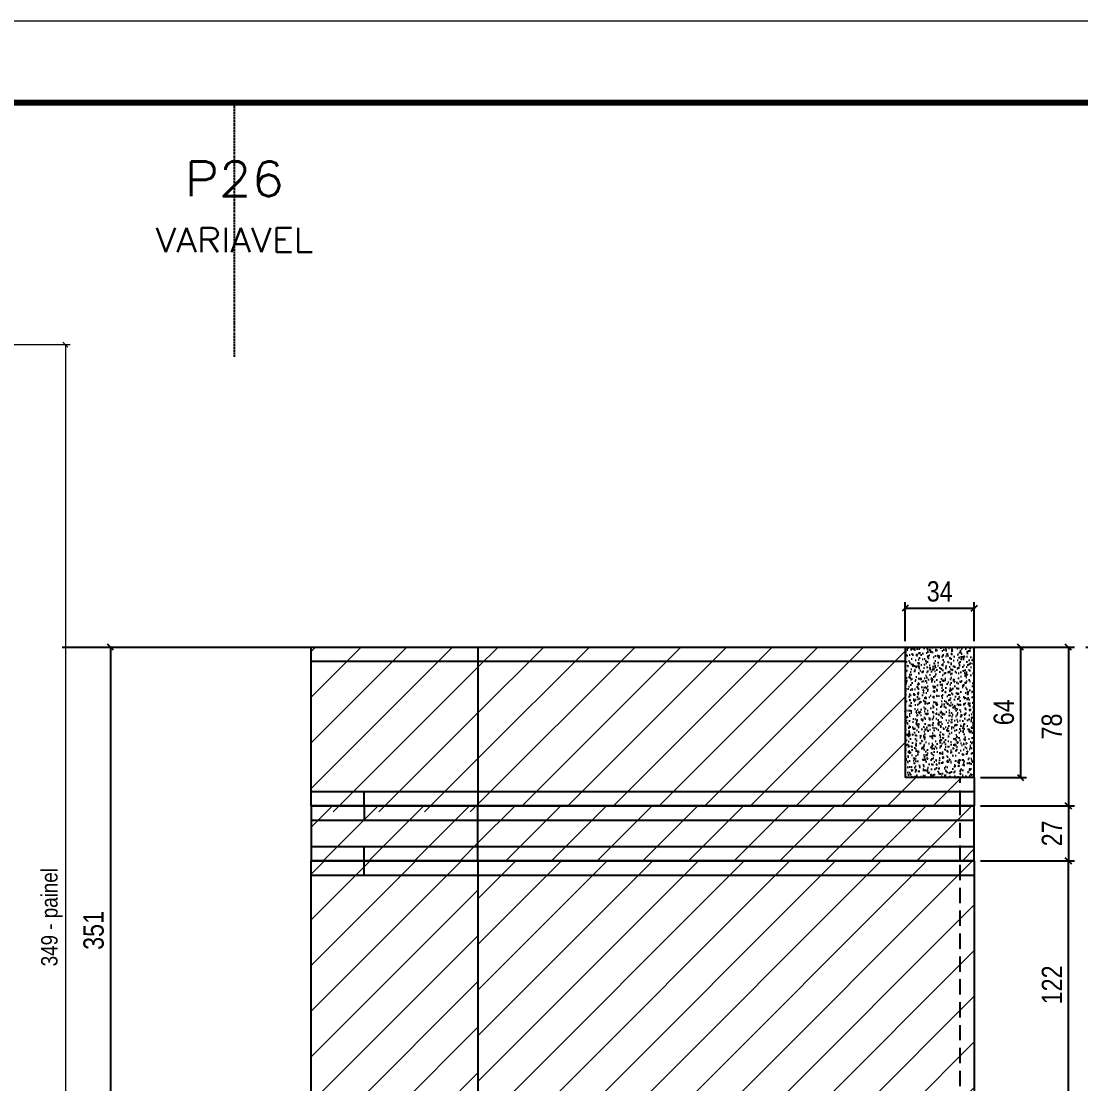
# Model space of a CAD drawing. Extents: x 28748 to 35002, y 14885 to 43501.
# Drawn here: x 32346 to 32867, y 40681 to 41204 of the extents above; entities that cross this region are included whole.
import ezdxf
from ezdxf.enums import TextEntityAlignment as Align

# ---------------------------------------------------------------- set-up
doc = ezdxf.new("R2010")
doc.units = 0
for name, pattern in [('DASHED', [0.75, 0.5, -0.25]), ('DIVIDE2', [0.625, 0.25, -0.125, 0, -0.125, 0, -0.125]), ('HIDDEN', [0.375, 0.25, -0.125])]:
    doc.linetypes.add(name, pattern=pattern)
for name, color, linetype in [('COTA', 241, 'Continuous'), ('Nível', 160, 'Continuous'), ('Painéis', 200, 'Continuous'), ('SARR_2.2x7', 40, 'Continuous'), ('Sarrafo de Pressão', 42, 'HIDDEN'), ('Texto de Titulo', 7, 'Continuous'), ('Texto Qtd Sarr', 242, 'Continuous')]:
    doc.layers.add(name, color=color, linetype=linetype)
for name, color, linetype, lineweight in [('Folhas', 255, 'Continuous', 9), ('Hachura', 251, 'Continuous', 9), ('Madeira', 126, 'Continuous', 18), ('SARRAFO DE PRESSAO', 251, 'DASHED', 9), ('Texto Seção', 7, 'Continuous', 15)]:
    doc.layers.add(name, color=color, linetype=linetype, lineweight=lineweight)
doc.styles.add('COTA TECNICA', font='techl___.ttf', dxfattribs={"height": 10})
doc.styles.add('COTA TECNICA 2X', font='techl___.ttf', dxfattribs={"height": 10})
doc.styles.add('ROMANS', font='romans.shx')
doc.dimstyles.new('PAINEL', dxfattribs={"dimtxt": 10, "dimasz": 3, "dimexe": 3, "dimexo": 3, "dimgap": 3, "dimtad": 1, "dimdec": 1, "dimzin": 12, "dimdsep": 46, "dimtxsty": 'COTA TECNICA', "dimblk1": 'OBLIQUE', "dimblk2": 'OBLIQUE', "dimsah": 1, "dimcen": 0.9, "dimclrd": 4, "dimclre": 4, "dimclrt": 240, "dimadec": 1, "dimazin": 3, "dimtfac": 1, "dimtdec": 1, "dimtmove": 0, "dimatfit": 3, "dimfxl": 1, "dimtolj": 1, "dimtzin": 12, "dimarcsym": 0})
doc.dimstyles.new('SECAO PILAR', dxfattribs={"dimtxt": 10, "dimasz": 3, "dimexe": 3, "dimexo": 3, "dimgap": 3, "dimtad": 1, "dimdec": 1, "dimlfac": 0.5, "dimzin": 12, "dimdsep": 46, "dimtxsty": 'COTA TECNICA 2X', "dimblk1": 'OBLIQUE', "dimblk2": 'OBLIQUE', "dimsah": 1, "dimcen": 0.9, "dimclrd": 256, "dimclre": 256, "dimclrt": 256, "dimadec": 1, "dimazin": 3, "dimtfac": 1, "dimtdec": 1, "dimtmove": 0, "dimatfit": 3, "dimfxl": 1, "dimtolj": 1, "dimtzin": 12, "dimarcsym": 0})
pattern_1 = [(45, (-100272.658, 8284.539), (-11.2253202, 11.2253202), [])]
pattern_2 = [(45, (-4e-12, -78), (-11.22532, 11.22532), [])]

# ---------------------------------------------------------------- blocks, each defined once
blk = doc.blocks.new('9999999999')
at = {"layer": 'Folhas'}
blk.add_lwpolyline([(98138.98, 34190.21), (99623.98, 34190.21), (99623.98, 35240.21), (98138.98, 35240.21)], close=True, dxfattribs=at)
at = {"layer": 'Folhas', "color": 30, "const_width": 3}
blk.add_lwpolyline([(98213.98, 34230.21), (99583.98, 34230.21), (99583.98, 35200.21), (98213.98, 35200.21)], close=True, dxfattribs=at)
blk = doc.blocks.new('titulo1')
at = {"layer": 'Defpoints', "color": 252, "linetype": 'HIDDEN', "ltscale": 2}
blk.add_line((0, 0), (0, 125), dxfattribs=at)
at = {"layer": 'Defpoints', "style": 'ROMANS', "oblique": 15}
blk.add_attdef('FOLHA', text='', height=10, dxfattribs=at).set_placement((0, 15.58), align=Align.MIDDLE_CENTER)
at = {"layer": 'Texto Qtd Sarr', "color": 3, "style": 'ROMANS', "oblique": 15}
for tag, height, p in [('TITULO', 17, (0, 71.45)), ('SEÇÃO', 12, (0, 41.55))]:
    blk.add_attdef(tag, text='', height=height, dxfattribs=at).set_placement(p, align=Align.MIDDLE_CENTER)
blk = doc.blocks.new('_Oblique')
at = {"color": 0, "linetype": 'ByBlock', "lineweight": -2}
blk.add_line((-0.5, -0.5), (0.5, 0.5), dxfattribs=at)
blk = doc.blocks.new('*D1478')
at = {"layer": 'COTA', "color": 4, "linetype": 'ByBlock', "lineweight": -2, "transparency": 16777216}
for p, q in [((32371.08, 40895.88), (32393.22, 40895.88)), ((32390.22, 40895.88), (32390.22, 40544.88)), ((32369.5, 40544.88), (32393.22, 40544.88))]:
    blk.add_line(p, q, dxfattribs=at)
at = {"layer": 'Defpoints', "color": 0, "linetype": 'ByBlock', "transparency": 16777216}
for p in [(32368.08, 40895.88), (32366.5, 40544.88), (32390.22, 40544.88)]:
    blk.add_point(p, dxfattribs=at)
at = {"layer": 'COTA', "color": 4, "linetype": 'ByBlock', "lineweight": -2, "transparency": 16777216, "xscale": 3, "yscale": 3, "zscale": 3}
for p, rotation in [((32390.22, 40895.88), 90), ((32390.22, 40544.88), 270)]:
    blk.add_blockref('_Oblique', p, dxfattribs=dict(at, rotation=rotation))
at = {"layer": 'COTA', "color": 240, "linetype": 'ByBlock', "transparency": 16777216, "insert": (32382, 40756.66), "char_height": 10, "attachment_point": 5, "rotation": 90, "style": 'COTA TECNICA'}
blk.add_mtext('\\A1;351', dxfattribs=at)
blk = doc.blocks.new('*D248')
at = {"layer": 'COTA', "color": 4, "linetype": 'ByBlock', "lineweight": -2, "transparency": 16777216}
for p, q in [((32817.92, 40790.88), (32864.16, 40790.88)), ((32861.16, 40668.88), (32861.16, 40790.88)), ((32817.92, 40668.88), (32864.16, 40668.88))]:
    blk.add_line(p, q, dxfattribs=at)
at = {"layer": 'Defpoints', "color": 0, "linetype": 'ByBlock', "transparency": 16777216}
for p in [(32814.92, 40790.88), (32861.16, 40790.88), (32814.92, 40668.88)]:
    blk.add_point(p, dxfattribs=at)
at = {"layer": 'COTA', "color": 4, "linetype": 'ByBlock', "lineweight": -2, "transparency": 16777216, "xscale": 3, "yscale": 3, "zscale": 3}
for p, rotation in [((32861.16, 40790.88), 90), ((32861.16, 40668.88), 270)]:
    blk.add_blockref('_Oblique', p, dxfattribs=dict(at, rotation=rotation))
at = {"layer": 'COTA', "color": 240, "linetype": 'ByBlock', "transparency": 16777216, "insert": (32853.1, 40729.88), "char_height": 10, "attachment_point": 5, "rotation": 90, "style": 'COTA TECNICA'}
blk.add_mtext('\\A1;122', dxfattribs=at)
blk = doc.blocks.new('*D249')
at = {"layer": 'COTA', "color": 4, "linetype": 'ByBlock', "lineweight": -2, "transparency": 16777216}
for p, q in [((32817.92, 40895.88), (32864.16, 40895.88)), ((32861.16, 40895.88), (32861.16, 40817.88)), ((32817.92, 40817.88), (32864.16, 40817.88))]:
    blk.add_line(p, q, dxfattribs=at)
at = {"layer": 'Defpoints', "color": 0, "linetype": 'ByBlock', "transparency": 16777216}
for p in [(32814.92, 40895.88), (32814.92, 40817.88), (32861.16, 40817.88)]:
    blk.add_point(p, dxfattribs=at)
at = {"layer": 'COTA', "color": 4, "linetype": 'ByBlock', "lineweight": -2, "transparency": 16777216, "xscale": 3, "yscale": 3, "zscale": 3}
for p, rotation in [((32861.16, 40895.88), 90), ((32861.16, 40817.88), 270)]:
    blk.add_blockref('_Oblique', p, dxfattribs=dict(at, rotation=rotation))
at = {"layer": 'COTA', "color": 240, "linetype": 'ByBlock', "transparency": 16777216, "insert": (32853.06, 40856.88), "char_height": 10, "attachment_point": 5, "rotation": 90, "style": 'COTA TECNICA'}
blk.add_mtext('\\A1;78', dxfattribs=at)
blk = doc.blocks.new('*D90')
at = {"layer": 'COTA', "lineweight": -2, "transparency": 16777216}
for p, q in [((127524.96, 30791.79), (127704.06, 30791.79)), ((127701.06, 30791.79), (127701.06, 30093.79)), ((127524.96, 30093.79), (127704.06, 30093.79))]:
    blk.add_line(p, q, dxfattribs=at)
at = {"layer": 'Defpoints', "color": 0, "transparency": 16777216}
for p in [(127521.96, 30791.79), (127521.96, 30093.79), (127701.06, 30093.79)]:
    blk.add_point(p, dxfattribs=at)
at = {"layer": 'COTA', "lineweight": -2, "transparency": 16777216, "xscale": 3, "yscale": 3, "zscale": 3}
for p, rotation in [((127701.06, 30791.79), 90), ((127701.06, 30093.79), 270)]:
    blk.add_blockref('_Oblique', p, dxfattribs=dict(at, rotation=rotation))
at = {"layer": 'COTA', "transparency": 16777216, "insert": (127692.81, 30442.79), "char_height": 10, "attachment_point": 5, "rotation": 90, "style": 'COTA TECNICA 2X'}
blk.add_mtext('\\A1;349 - painel', dxfattribs=at)
blk = doc.blocks.new('*D2260')
at = {"layer": 'COTA', "color": 4, "lineweight": -2, "transparency": 16777216}
for p, q in [((32817.92, 40817.88), (32864.16, 40817.88)), ((32861.16, 40817.88), (32861.16, 40790.88)), ((32817.92, 40790.88), (32864.16, 40790.88))]:
    blk.add_line(p, q, dxfattribs=at)
at = {"layer": 'Defpoints', "color": 0, "transparency": 16777216}
for p in [(32814.92, 40817.88), (32814.92, 40790.88), (32861.16, 40790.88)]:
    blk.add_point(p, dxfattribs=at)
at = {"layer": 'COTA', "color": 4, "lineweight": -2, "transparency": 16777216, "xscale": 3, "yscale": 3, "zscale": 3}
for p, rotation in [((32861.16, 40817.88), 90), ((32861.16, 40790.88), 270)]:
    blk.add_blockref('_Oblique', p, dxfattribs=dict(at, rotation=rotation))
at = {"layer": 'COTA', "color": 240, "transparency": 16777216, "insert": (32853.08, 40804.38), "char_height": 10, "attachment_point": 5, "rotation": 90, "style": 'COTA TECNICA'}
blk.add_mtext('\\A1;27', dxfattribs=at)
blk = doc.blocks.new('*D2309')
at = {"layer": 'COTA', "color": 4, "lineweight": -2, "transparency": 16777216}
for p, q in [((32817.92, 40895.88), (32840.58, 40895.88)), ((32837.58, 40895.88), (32837.58, 40831.88)), ((32817.92, 40831.88), (32840.58, 40831.88))]:
    blk.add_line(p, q, dxfattribs=at)
at = {"layer": 'Defpoints', "color": 0, "transparency": 16777216}
for p in [(32814.92, 40895.88), (32814.92, 40831.88), (32837.58, 40831.88)]:
    blk.add_point(p, dxfattribs=at)
at = {"layer": 'COTA', "color": 4, "lineweight": -2, "transparency": 16777216, "xscale": 3, "yscale": 3, "zscale": 3}
for p, rotation in [((32837.58, 40895.88), 90), ((32837.58, 40831.88), 270)]:
    blk.add_blockref('_Oblique', p, dxfattribs=dict(at, rotation=rotation))
at = {"layer": 'COTA', "color": 240, "transparency": 16777216, "insert": (32829.48, 40863.88), "char_height": 10, "attachment_point": 5, "rotation": 90, "style": 'COTA TECNICA'}
blk.add_mtext('\\A1;64', dxfattribs=at)
blk = doc.blocks.new('*D2310')
at = {"layer": 'COTA', "color": 4, "lineweight": -2, "transparency": 16777216}
for p, q in [((32780.92, 40898.88), (32780.92, 40918.03)), ((32814.92, 40898.88), (32814.92, 40918.03)), ((32780.92, 40915.03), (32814.92, 40915.03))]:
    blk.add_line(p, q, dxfattribs=at)
at = {"layer": 'Defpoints', "color": 0, "transparency": 16777216}
for p in [(32814.92, 40915.03), (32780.92, 40895.88), (32814.92, 40895.88)]:
    blk.add_point(p, dxfattribs=at)
at = {"layer": 'COTA', "color": 4, "lineweight": -2, "transparency": 16777216, "xscale": 3, "yscale": 3, "zscale": 3, "rotation": 180}
blk.add_blockref('_Oblique', (32780.92, 40915.03), dxfattribs=at)
at = {"layer": 'COTA', "color": 4, "lineweight": -2, "transparency": 16777216, "xscale": 3, "yscale": 3, "zscale": 3}
blk.add_blockref('_Oblique', (32814.92, 40915.03), dxfattribs=at)
at = {"layer": 'COTA', "color": 240, "transparency": 16777216, "insert": (32797.92, 40923.25), "char_height": 10, "attachment_point": 5, "style": 'COTA TECNICA'}
blk.add_mtext('\\A1;34', dxfattribs=at)
blk = doc.blocks.new('SECAO 2')
at = {"layer": 'COTA'}
dim = blk.add_linear_dim(base=(127701.06, 30093.79), p1=(127521.96, 30791.79), p2=(127521.96, 30093.79), angle=90, text='<> - painel', dimstyle='SECAO PILAR', dxfattribs=at)
dim.commit()
dim.dimension.update_dxf_attribs({"geometry": '*D90', "text_midpoint": (127692.81, 30442.79)})

msp = doc.modelspace()

# ---------------------------------------------------------------- hatches: boundary and pattern name
at = {"layer": 'COTA', "linetype": 'ByBlock'}
h = msp.add_hatch(dxfattribs=at)
h.set_pattern_fill('AR-CONC', color=256, scale=0.03)
h.set_pattern_definition([(50, (-100272.658, 9393.1143), (5.46554007, -0.47817257), [0.5715, -6.2865]), (355, (-100272.658, 9393.1143), (-1.05730264, 5.73170536), [0.4572, -5.02921753]), (100.4514447, (-100272.2025, 9393.0745), (4.40823741, 5.25353256), [0.48570026, -5.34270734]), (46.1842, (-100272.658, 9394.638), (8.13237123, -1.26126984), [0.85725, -9.42975]), (96.6355576, (-100271.98, 9394.533), (7.122124, 7.42278374), [0.7285507, -8.01406824]), (351.184151, (-100272.658, 9394.638), (7.122124, 7.42278374), [0.685799, -7.54379196]), (21, (-100271.896, 9394.2573), (4.54843174, -3.06795595), [0.5715, -6.2865]), (326, (-100271.896, 9394.2573), (1.85406085, 5.52563898), [0.4572, -5.0292]), (71.451445, (-100271.517, 9394.0016), (6.40249258, 2.45768307), [0.48570026, -5.34269813]), (37.5, (-100272.658, 9393.1143), (0.092658098, 2.536651166), [0, -4.96824, 0, -5.1054, 0, -5.04825]), (7.5, (-100272.658, 9393.1143), (2.004589875, 3.005417245), [0, -2.91084, 0, -4.85394, 0, -1.92405]), (327.5, (-100274.3572, 9393.1143), (4.067717855, -0.17186232), [0, -1.905, 0, -5.9436, 0, -7.8867]), (317.5, (-100275.1192, 9393.1143), (4.44387544, 0.76279473), [0, -2.4765, 0, -3.94716, 0, -5.6007])])
h.paths.add_polyline_path([(32780.92, 40895.88), (32780.92, 40831.88), (32814.92, 40831.88), (32814.92, 40895.88)])
at = {"layer": 'Hachura', "linetype": 'ByBlock'}
h = msp.add_hatch(dxfattribs=at)
h.set_pattern_fill('ANSI31', color=256, scale=5)
h.set_pattern_definition(pattern_1)
h.paths.add_polyline_path([(32570.92, 40895.88), (32488.92, 40895.88), (32488.92, 40814.88), (32570.92, 40814.88)])
h = msp.add_hatch(dxfattribs=at)
h.set_pattern_fill('ANSI31', color=256, scale=5)
h.set_pattern_definition(pattern_1)
h.paths.add_polyline_path([(32780.92, 40895.88), (32570.92, 40895.88), (32570.92, 40817.88), (32814.92, 40817.88), (32814.92, 40831.88), (32780.92, 40831.88)])
at = {"layer": 'Hachura'}
h = msp.add_hatch(dxfattribs=at)
h.set_pattern_fill('ANSI31', color=256, scale=5)
h.set_pattern_definition(pattern_2)
h.paths.add_polyline_path([(32570.92, 40790.88), (32570.92, 40817.88), (32488.92, 40817.88), (32488.92, 40790.88)])
h = msp.add_hatch(dxfattribs=at)
h.set_pattern_fill('ANSI31', color=256, scale=5)
h.set_pattern_definition(pattern_2)
h.paths.add_polyline_path([(32814.92, 40790.88), (32814.92, 40817.88), (32570.92, 40817.88), (32570.92, 40790.88)])
at = {"layer": 'Hachura', "linetype": 'ByBlock'}
h = msp.add_hatch(dxfattribs=at)
h.set_pattern_fill('ANSI31', color=256, scale=5)
h.set_pattern_definition([(45, (25799.309, 30974.01), (-11.22532, 11.22532), [])])
h.paths.add_polyline_path([(32570.92, 40790.88), (32488.92, 40790.88), (32488.92, 40668.88), (32570.92, 40668.88)])
h = msp.add_hatch(dxfattribs=at)
h.set_pattern_fill('ANSI31', color=256, scale=5)
h.set_pattern_definition([(45, (-100272.658, 8260.539), (-11.2253202, 11.2253202), [])])
h.paths.add_polyline_path([(32814.92, 40790.88), (32570.92, 40790.88), (32570.92, 40668.88), (32814.92, 40668.88)])

# ---------------------------------------------------------------- linework, layer by layer
at = {"layer": 'COTA', "linetype": 'ByBlock'}
for p, q in [((32780.92, 40895.88), (32814.92, 40895.88)), ((32814.92, 40831.88), (32814.92, 40895.88)), ((32814.92, 40790.88), (32780.92, 40790.88))]:
    msp.add_line(p, q, dxfattribs=at)
at = {"layer": 'Nível', "color": 4, "linetype": 'DIVIDE2', "ltscale": 50}
msp.add_line((32366.5, 40895.88), (33376.84, 40895.88), dxfattribs=at)
at = {"layer": 'Painéis'}
for p, q in [((32366.5, 40895.88), (32780.92, 40895.88)), ((32488.92, 40817.88), (32488.92, 40895.88)), ((32780.92, 40895.88), (32780.92, 40831.88)), ((32814.92, 40831.88), (32814.92, 40817.88)), ((32488.92, 40817.88), (32814.92, 40817.88)), ((32814.92, 40817.88), (32488.92, 40817.88)), ((32814.92, 40817.88), (32488.92, 40817.88)), ((32814.92, 40817.88), (32488.92, 40817.88)), ((32488.92, 40817.88), (32488.92, 40790.88)), ((32570.92, 40790.88), (32570.92, 40817.88)), ((32814.92, 40790.88), (32814.92, 40817.88)), ((32488.92, 40668.88), (32488.92, 40790.88)), ((32488.92, 40790.88), (32814.92, 40790.88)), ((32814.92, 40790.88), (32814.92, 40668.88))]:
    msp.add_line(p, q, dxfattribs=at)
at = {"layer": 'Painéis', "linetype": 'ByBlock'}
for p, q in [((32570.92, 40895.88), (32570.92, 40817.88)), ((32814.92, 40831.88), (32780.92, 40831.88)), ((32780.92, 40790.88), (32488.92, 40790.88)), ((32570.92, 40790.88), (32570.92, 40544.88))]:
    msp.add_line(p, q, dxfattribs=at)
at = {"layer": 'SARR_2.2x7'}
for p, q in [((32780.92, 40888.88), (32488.92, 40888.88)), ((32488.92, 40824.88), (32514.92, 40824.88)), ((32514.92, 40824.88), (32814.92, 40824.88)), ((32514.92, 40817.88), (32514.92, 40824.88)), ((32514.92, 40817.88), (32514.92, 40810.88)), ((32488.92, 40810.88), (32514.92, 40810.88)), ((32514.92, 40810.88), (32814.92, 40810.88)), ((32488.92, 40797.88), (32514.92, 40797.88)), ((32514.92, 40797.88), (32814.92, 40797.88)), ((32514.92, 40790.88), (32514.92, 40797.88)), ((32514.92, 40783.88), (32514.92, 40790.88)), ((32488.92, 40783.88), (32514.92, 40783.88)), ((32514.92, 40783.88), (32814.92, 40783.88))]:
    msp.add_line(p, q, dxfattribs=at)
at = {"layer": 'Sarrafo de Pressão', "ltscale": 30}
for p, q in [((32807.92, 40817.88), (32807.92, 40831.88)), ((32807.92, 40817.88), (32807.92, 40817.88)), ((32807.92, 40790.88), (32807.92, 40817.88)), ((32807.92, 40668.88), (32807.92, 40790.88))]:
    msp.add_line(p, q, dxfattribs=at)

# ---------------------------------------------------------------- block references
at = {"layer": 'Madeira', "linetype": 'ByBlock', "xscale": 0.8065405114314628, "yscale": 0.8065405114314628, "zscale": 0.8065405114314628}
msp.add_blockref('SECAO 2', (-70628, 16209.81), dxfattribs=at)
at = {"layer": 'SARRAFO DE PRESSAO', "color": 6, "linetype": 'ByBlock'}
msp.add_blockref('9999999999', (-66207.14, 5963.39), dxfattribs=at)
at = {"layer": 'Texto Seção'}
ref = msp.add_blockref('titulo1', (32451.18, 41038.59), dxfattribs=at)
ref.add_attrib('TITULO', 'P26', dxfattribs={"layer": 'Texto de Titulo', "color": 7, "height": 17, "style": 'ROMANS', "width": 1.1}).set_placement((32451.18, 41126.09), align=Align.MIDDLE_CENTER)
ref.add_attrib('SEÇÃO', 'VARIAVEL', dxfattribs={"layer": 'Texto de Titulo', "color": 7, "height": 12, "style": 'ROMANS', "width": 1.1}).set_placement((32451.18, 41096.09), align=Align.MIDDLE_CENTER)

# ---------------------------------------------------------------- dimensions: what is measured, and where the dimension line sits
at = {"layer": 'COTA'}
dim = msp.add_linear_dim(base=(32814.92, 40915.03), p1=(32780.92, 40895.88), p2=(32814.92, 40895.88), dimstyle='PAINEL', dxfattribs=at)
dim.commit()
dim.dimension.update_dxf_attribs({"geometry": '*D2310', "text_midpoint": (32797.92, 40923.25)})
at = {"layer": 'COTA', "linetype": 'ByBlock'}
dim = msp.add_linear_dim(base=(32390.22, 40544.88), p1=(32368.08, 40895.88), p2=(32366.5, 40544.88), angle=90, dimstyle='PAINEL', dxfattribs=at)
dim.commit()
dim.dimension.update_dxf_attribs({"geometry": '*D1478', "text_midpoint": (32390.22, 40756.66), "dimtype": 160})
dim = msp.add_linear_dim(base=(32861.16, 40817.88), p1=(32814.92, 40895.88), p2=(32814.92, 40817.88), angle=90, dimstyle='PAINEL', dxfattribs=at)
dim.commit()
dim.dimension.update_dxf_attribs({"geometry": '*D249', "text_midpoint": (32853.06, 40856.88)})
at = {"layer": 'COTA'}
for base, p1, p2, picture, middle in [((32837.58, 40831.88), (32814.92, 40895.88), (32814.92, 40831.88), '*D2309', (32829.48, 40863.88)), ((32861.16, 40790.88), (32814.92, 40817.88), (32814.92, 40790.88), '*D2260', (32853.08, 40804.38))]:
    dim = msp.add_linear_dim(base=base, p1=p1, p2=p2, angle=90, dimstyle='PAINEL', dxfattribs=at)
    dim.commit()
    dim.dimension.update_dxf_attribs({"geometry": picture, "text_midpoint": middle})
at = {"layer": 'COTA', "linetype": 'ByBlock'}
dim = msp.add_linear_dim(base=(32861.16, 40790.88), p1=(32814.92, 40668.88), p2=(32814.92, 40790.88), angle=90, dimstyle='PAINEL', override={"dimtmove": 1}, dxfattribs=at)
dim.commit()
dim.dimension.update_dxf_attribs({"geometry": '*D248', "text_midpoint": (32853.1, 40729.88)})

doc.saveas('drawing.dxf')
